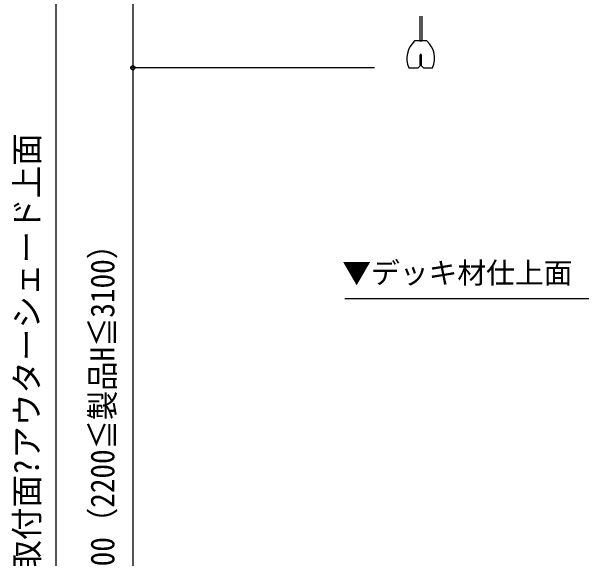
# Model space of a CAD drawing. Units: millimetres, scale not verified. Extents: x -875 to 875, y -1318 to 1308.
# Drawn here: x -221.3 to 76.1, y -903.7 to -618 of the extents above; entities that cross this region are included whole.
import ezdxf
from ezdxf.enums import TextEntityAlignment as Align

# ---------------------------------------------------------------- set-up
doc = ezdxf.new("R2010")
doc.units = ezdxf.units.MM
doc.header["$LTSCALE"] = 8
for name, color, linetype in [('0-1_USER1', 3, 'Continuous'), ('0-4_YKK_12', 2, 'Continuous'), ('0-5_YKK_13', 4, 'Continuous'), ('0-6_YKK_D', 6, 'Continuous')]:
    doc.layers.add(name, color=color, linetype=linetype)
doc.styles.add('ＭＳ ゴシック', font='')
doc.styles.get('ＭＳ ゴシック').set_extended_font_data('MS Gothic')

msp = doc.modelspace()

# ---------------------------------------------------------------- linework, layer by layer
at = {"layer": '0-4_YKK_12'}
msp.add_line((215, -768), (-47.437, -768), dxfattribs=at)
at = {"layer": '0-5_YKK_13'}
for p, q in [((-8.281, -620.5), (-8.281, -633.444)), ((-7.281, -620.5), (-7.281, -633.444)), ((-4.594, -633.444), (-10.968, -633.444)), ((-8.281, -633.444), (-7.281, -633.444)), ((-8.131, -646.444), (-8.131, -640.794)), ((-7.431, -646.444), (-7.431, -640.794)), ((-13.94, -647.444), (-9.131, -647.444)), ((-9.131, -647.444), (-8.131, -646.444)), ((-7.431, -646.444), (-6.431, -647.444)), ((-6.431, -647.444), (-1.622, -647.444))]:
    msp.add_line(p, q, dxfattribs=at)
for centre, radius, start, end in [((-3.031, -642.444), 12, 131.40962, 204.62432), ((-12.531, -642.444), 12, 335.37568, 48.59038), ((-7.781, -640.794), 0.35, 0, 180)]:
    msp.add_arc(centre, radius, start, end, dxfattribs=at)
at = {"layer": '0-6_YKK_D'}
for p, q in [((-197.934, -1118), (-197.934, -437.598)), ((-31.9, -647.444), (-158.934, -647.444))]:
    msp.add_line(p, q, dxfattribs=at)
msp.add_lwpolyline([(-157.934, -531.843), (-157.934, -647.444), (-157.934, -1001.038)], dxfattribs=at)
msp.add_circle((-157.934, -647.444), 1.075, dxfattribs=at)

# ---------------------------------------------------------------- texts
at = {"layer": '0-1_USER1', "style": 'ＭＳ ゴシック'}
msp.add_text('▼デッキ材仕上面', height=11, dxfattribs=at).set_placement((-48.707, -763.317), align=Align.BOTTOM_LEFT)
at = {"layer": '0-6_YKK_D', "style": 'ＭＳ ゴシック'}
msp.add_text('A:固定金具取付面?アウターシェード上面', height=12.46, rotation=90, dxfattribs=at).set_placement((-203.252, -995.949), align=Align.BOTTOM_LEFT)
at = {"layer": '0-6_YKK_D', "style": 'ＭＳ ゴシック', "width": 0.9}
msp.add_text('ひも長さ：1500（2200≦製品H≦3100）', height=12.46, rotation=90, dxfattribs=at).set_placement((-163.832, -999.429), align=Align.BOTTOM_LEFT)

doc.saveas('drawing.dxf')
